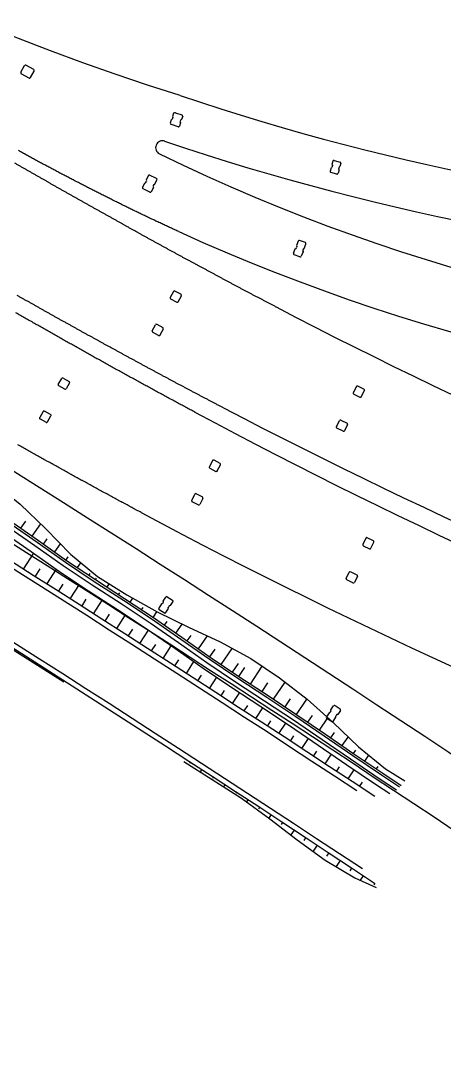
# Model space of a CAD drawing. Header units: inches. Extents: x 499362 to 502582, y 2542122 to 2545349.
# Drawn here: x 500909.5 to 500971, y 2543562.7 to 2543711.2 of the extents above; entities that cross this region are included whole.
import ezdxf

# ---------------------------------------------------------------- set-up
doc = ezdxf.new("R2010")
doc.units = ezdxf.units.IN
doc.header["$MEASUREMENT"] = 0
doc.layers.add('0-段落划分', color=2, linetype='Continuous')
doc.layers.add('桥-立柱', color=5, linetype='Continuous')

# ---------------------------------------------------------------- blocks, each defined once
blk = doc.blocks.new('A$C035667EC')
at = {"layer": '桥-立柱', "color": 1, "linetype": 'Continuous'}
for p, q in [((500909.54, 2543703.65), (500910.08, 2543704.62)), ((500911.42, 2543704.04), (500910.28, 2543704.67)), ((500910.94, 2543702.88), (500911.48, 2543703.84)), ((500910.74, 2543702.82), (500909.6, 2543703.45)), ((500931.36, 2543696.78), (500931.2, 2543696.3)), ((500931.36, 2543696.78), (500931.49, 2543696.84)), ((500931.58, 2543697.12), (500931.49, 2543696.84)), ((500931.68, 2543697.72), (500931.52, 2543697.25)), ((500931.52, 2543697.25), (500931.58, 2543697.12)), ((500931.97, 2543697.79), (500932.91, 2543697.47)), ((500932.72, 2543696.74), (500932.62, 2543696.46)), ((500932.62, 2543696.46), (500932.69, 2543696.33)), ((500932.85, 2543696.8), (500932.72, 2543696.74)), ((500933.01, 2543697.28), (500932.85, 2543696.8)), ((500932.34, 2543695.76), (500931.39, 2543696.08)), ((500932.69, 2543696.33), (500932.53, 2543695.86)), ((500927.19, 2543686.95), (500927.5, 2543687.58)), ((500927.5, 2543687.58), (500927.63, 2543687.63)), ((500927.63, 2543687.63), (500927.7, 2543687.76)), ((500927.76, 2543687.9), (500927.7, 2543687.76)), ((500928.02, 2543688.66), (500927.72, 2543688.03)), ((500927.72, 2543688.03), (500927.76, 2543687.9)), ((500929.21, 2543688.25), (500928.22, 2543688.73)), ((500928.98, 2543687.42), (500929.28, 2543688.05)), ((500928.25, 2543686.27), (500927.26, 2543686.75)), ((500928.76, 2543686.97), (500928.45, 2543686.34)), ((500928.78, 2543687.24), (500928.71, 2543687.1)), ((500928.71, 2543687.1), (500928.76, 2543686.97)), ((500928.78, 2543687.24), (500928.84, 2543687.37)), ((500928.84, 2543687.37), (500928.98, 2543687.42)), ((500949.76, 2543679.18), (500949.51, 2543678.53)), ((500949.51, 2543678.53), (500949.57, 2543678.4)), ((500950.8, 2543678.95), (500949.96, 2543679.27)), ((500950.63, 2543678.1), (500950.88, 2543678.75)), ((500949.08, 2543677.41), (500949.33, 2543678.06)), ((500950.01, 2543676.89), (500949.17, 2543677.21)), ((500949.33, 2543678.06), (500949.46, 2543678.12)), ((500949.46, 2543678.12), (500949.52, 2543678.26)), ((500949.57, 2543678.4), (500949.52, 2543678.26)), ((500950.45, 2543677.63), (500950.2, 2543676.98)), ((500950.45, 2543677.9), (500950.4, 2543677.76)), ((500950.4, 2543677.76), (500950.45, 2543677.63)), ((500950.45, 2543677.9), (500950.5, 2543678.04)), ((500950.5, 2543678.04), (500950.63, 2543678.1)), ((500931.67, 2543671.88), (500931.2, 2543671)), ((500932.75, 2543671.47), (500931.88, 2543671.94)), ((500932.34, 2543670.38), (500932.82, 2543671.26)), ((500931.26, 2543670.8), (500932.14, 2543670.32)), ((500928.58, 2543666.17), (500929.05, 2543667.05)), ((500929.26, 2543667.11), (500930.13, 2543666.63)), ((500929.52, 2543665.49), (500928.64, 2543665.96)), ((500930.2, 2543666.43), (500929.72, 2543665.55)), ((500914.98, 2543658.39), (500915.47, 2543659.26)), ((500915.68, 2543659.32), (500916.55, 2543658.83)), ((500915.91, 2543657.7), (500915.04, 2543658.19)), ((500916.61, 2543658.63), (500916.12, 2543657.76)), ((500958.18, 2543658.09), (500957.73, 2543657.19)), ((500959.28, 2543657.71), (500958.38, 2543658.15)), ((500957.8, 2543656.99), (500958.7, 2543656.55)), ((500958.9, 2543656.61), (500959.34, 2543657.51)), ((500912.78, 2543654.47), (500912.29, 2543653.6)), ((500912.35, 2543653.39), (500913.22, 2543652.9)), ((500913.86, 2543654.04), (500912.99, 2543654.53)), ((500913.43, 2543652.96), (500913.92, 2543653.83)), ((500955.29, 2543652.26), (500955.73, 2543653.16)), ((500956.25, 2543651.62), (500955.36, 2543652.06)), ((500955.94, 2543653.23), (500956.83, 2543652.78)), ((500956.9, 2543652.58), (500956.45, 2543651.69)), ((500937.35, 2543647.35), (500936.88, 2543646.46)), ((500938.43, 2543646.95), (500937.55, 2543647.41)), ((500936.94, 2543646.26), (500937.83, 2543645.79)), ((500938.03, 2543645.86), (500938.5, 2543646.74)), ((500934.33, 2543641.59), (500934.79, 2543642.48)), ((500934.99, 2543642.54), (500935.88, 2543642.08)), ((500935.94, 2543641.87), (500935.48, 2543640.99)), ((500935.27, 2543640.92), (500934.39, 2543641.39)), ((500959.56, 2543636.1), (500959.12, 2543635.2)), ((500960.66, 2543635.74), (500959.76, 2543636.17)), ((500960.29, 2543634.64), (500960.73, 2543635.54)), ((500959.19, 2543635), (500960.09, 2543634.57)), ((500956.72, 2543630.26), (500957.16, 2543631.16)), ((500957.36, 2543631.23), (500958.26, 2543630.79)), ((500957.69, 2543629.62), (500956.79, 2543630.06)), ((500958.33, 2543630.59), (500957.89, 2543629.69)), ((500930.06, 2543626.59), (500929.92, 2543626.56)), ((500930.14, 2543626.71), (500930.06, 2543626.59)), ((500930.14, 2543626.71), (500930.22, 2543626.84)), ((500930.19, 2543626.98), (500930.57, 2543627.57)), ((500930.22, 2543626.84), (500930.19, 2543626.98)), ((500930.78, 2543627.61), (500931.54, 2543627.12)), ((500931.58, 2543626.92), (500931.2, 2543626.33)), ((500929.92, 2543626.56), (500929.55, 2543625.97)), ((500929.59, 2543625.76), (500930.35, 2543625.27)), ((500930.56, 2543625.32), (500930.93, 2543625.91)), ((500930.9, 2543626.05), (500930.98, 2543626.17)), ((500930.93, 2543625.91), (500930.9, 2543626.05)), ((500931.07, 2543626.3), (500930.98, 2543626.17)), ((500931.2, 2543626.33), (500931.07, 2543626.3)), ((500954.5, 2543611.21), (500954.88, 2543611.79)), ((500955.09, 2543611.83), (500955.84, 2543611.34)), ((500954.22, 2543610.79), (500953.84, 2543610.2)), ((500954.36, 2543610.82), (500954.22, 2543610.79)), ((500954.44, 2543610.94), (500954.36, 2543610.82)), ((500954.44, 2543610.94), (500954.52, 2543611.07)), ((500954.52, 2543611.07), (500954.5, 2543611.21)), ((500955.2, 2543610.27), (500955.28, 2543610.39)), ((500955.22, 2543610.13), (500955.2, 2543610.27)), ((500955.36, 2543610.52), (500955.28, 2543610.39)), ((500955.5, 2543610.55), (500955.36, 2543610.52)), ((500955.88, 2543611.13), (500955.5, 2543610.55)), ((500953.88, 2543610), (500954.63, 2543609.5)), ((500954.84, 2543609.54), (500955.22, 2543610.13))]:
    blk.add_line(p, q, dxfattribs=at)
at = {"layer": '桥-立柱', "color": 1, "ltscale": 10}
for p, q in [((500954.77, 2543690.76), (500954.64, 2543690.28)), ((500954.95, 2543690.87), (500955.82, 2543690.64)), ((500955.93, 2543690.46), (500955.8, 2543689.98)), ((500954.51, 2543689.8), (500954.39, 2543689.31)), ((500955.36, 2543688.9), (500954.49, 2543689.13)), ((500954.51, 2543689.8), (500954.63, 2543689.87)), ((500954.71, 2543690.16), (500954.63, 2543689.87)), ((500954.64, 2543690.28), (500954.71, 2543690.16)), ((500955.67, 2543689.49), (500955.55, 2543689.01)), ((500955.68, 2543689.9), (500955.6, 2543689.61)), ((500955.6, 2543689.61), (500955.67, 2543689.49)), ((500955.8, 2543689.98), (500955.68, 2543689.9))]:
    blk.add_line(p, q, dxfattribs=at)
at = {"layer": '桥-立柱', "color": 1, "linetype": 'Continuous'}
for centre, radius, start, end in [((500910.21, 2543704.54), 0.15, 60.8599, 150.8599), ((500911.35, 2543703.91), 0.15, 330.8599, 60.8599), ((500909.68, 2543703.58), 0.15, 150.8599, 240.8599), ((500910.81, 2543702.95), 0.15, 240.8599, 330.8599), ((500931.87, 2543697.54), 0.264, 68.7843, 135.8723), ((500932.86, 2543697.32), 0.15, 341.3645, 71.3645), ((500931.46, 2543696.33), 0.264, 186.8568, 253.9448), ((500932.39, 2543695.9), 0.15, 251.3645, 341.3645), ((500928.16, 2543688.6), 0.15, 64.1921, 154.1921), ((500929.15, 2543688.12), 0.15, 334.1921, 64.1921), ((500927.33, 2543686.88), 0.15, 154.1921, 244.1921), ((500928.32, 2543686.41), 0.15, 244.1921, 334.1921), ((500949.9, 2543679.13), 0.15, 69.0242, 159.0242), ((500950.74, 2543678.81), 0.15, 339.0242, 69.0242), ((500949.22, 2543677.35), 0.15, 159.0242, 249.0242), ((500950.06, 2543677.03), 0.15, 249.0242, 339.0242), ((500931.8, 2543671.81), 0.15, 61.5484, 151.5484), ((500932.68, 2543671.33), 0.15, 331.5484, 61.5484), ((500931.33, 2543670.93), 0.15, 151.5484, 241.5484), ((500932.21, 2543670.45), 0.15, 241.5484, 331.5484), ((500929.18, 2543666.97), 0.15, 61.5484, 151.5484), ((500928.71, 2543666.09), 0.15, 151.5484, 241.5484), ((500929.59, 2543665.62), 0.15, 241.5484, 331.5484), ((500930.06, 2543666.5), 0.15, 331.5484, 61.5484), ((500915.6, 2543659.19), 0.15, 60.6962, 150.6962), ((500915.12, 2543658.32), 0.15, 150.6962, 240.6962), ((500915.99, 2543657.83), 0.15, 240.6962, 330.6962), ((500916.48, 2543658.7), 0.15, 330.6962, 60.6962), ((500958.31, 2543658.02), 0.15, 63.6143, 153.6143), ((500957.87, 2543657.12), 0.15, 153.6143, 243.6143), ((500958.76, 2543656.68), 0.15, 243.6143, 333.6143), ((500959.21, 2543657.58), 0.15, 333.6143, 63.6143), ((500912.42, 2543653.52), 0.15, 150.6962, 240.6962), ((500912.91, 2543654.4), 0.15, 60.6962, 150.6962), ((500913.78, 2543653.91), 0.15, 330.6962, 60.6962), ((500913.3, 2543653.03), 0.15, 240.6962, 330.6962), ((500955.42, 2543652.2), 0.15, 153.6143, 243.6143), ((500955.87, 2543653.09), 0.15, 63.6143, 153.6143), ((500956.77, 2543652.65), 0.15, 333.6143, 63.6143), ((500956.32, 2543651.75), 0.15, 243.6143, 333.6143), ((500937.48, 2543647.28), 0.15, 62.317, 152.317), ((500937.01, 2543646.39), 0.15, 152.317, 242.317), ((500938.36, 2543646.81), 0.15, 332.317, 62.317), ((500937.9, 2543645.93), 0.15, 242.317, 332.317), ((500934.46, 2543641.52), 0.15, 152.317, 242.317), ((500934.92, 2543642.41), 0.15, 62.317, 152.317), ((500935.81, 2543641.94), 0.15, 332.317, 62.317), ((500935.34, 2543641.06), 0.15, 242.317, 332.317), ((500959.69, 2543636.04), 0.15, 64.1087, 154.1087), ((500960.59, 2543635.6), 0.15, 334.1087, 64.1087), ((500959.26, 2543635.14), 0.15, 154.1087, 244.1087), ((500960.16, 2543634.7), 0.15, 244.1087, 334.1087), ((500957.29, 2543631.09), 0.15, 64.1087, 154.1087), ((500956.86, 2543630.19), 0.15, 154.1087, 244.1087), ((500957.76, 2543629.75), 0.15, 244.1087, 334.1087), ((500958.19, 2543630.65), 0.15, 334.1087, 64.1087), ((500930.7, 2543627.49), 0.15, 57.2678, 147.2678), ((500931.46, 2543627), 0.15, 327.2678, 57.2678), ((500929.67, 2543625.89), 0.15, 147.2678, 237.2678), ((500930.43, 2543625.4), 0.15, 237.2678, 327.2678), ((500955, 2543611.71), 0.15, 56.7436, 146.7436), ((500955.76, 2543611.22), 0.15, 326.7436, 56.7436), ((500953.96, 2543610.12), 0.15, 146.7436, 236.7436), ((500954.72, 2543609.63), 0.15, 236.7436, 326.7436)]:
    blk.add_arc(centre, radius, start, end, dxfattribs=at)
at = {"layer": '桥-立柱', "color": 1, "ltscale": 10}
for centre, start, end in [((500954.91, 2543690.73), 75.2933, 165.2933), ((500955.78, 2543690.5), 345.2933, 75.2933), ((500954.53, 2543689.28), 165.2933, 255.2933), ((500955.4, 2543689.05), 255.2933, 345.2933)]:
    blk.add_arc(centre, 0.15, start, end, dxfattribs=at)
blk = doc.blocks.new('A$C3A006F90')
at = {"layer": '0-段落划分', "color": 2, "linetype": 'Continuous'}
for p, q in [((500909.56, 2543637.54), (500910.27, 2543638.56)), ((500911.21, 2543636.4), (500912.44, 2543638.17)), ((500912.84, 2543635.25), (500913.37, 2543635.99)), ((500914.48, 2543634.1), (500915.3, 2543635.27)), ((500909.95, 2543631.59), (500911.43, 2543633.92)), ((500916.11, 2543632.95), (500916.42, 2543633.38)), ((500917.77, 2543631.83), (500918.25, 2543632.53)), ((500911.64, 2543630.52), (500912.36, 2543631.64)), ((500913.33, 2543629.45), (500914.71, 2543631.61)), ((500919.43, 2543630.71), (500919.61, 2543630.98)), ((500920.36, 2543630.09), (500920.5, 2543630.31)), ((500915.02, 2543628.37), (500915.69, 2543629.43)), ((500916.71, 2543627.3), (500918.03, 2543629.37)), ((500922.04, 2543629), (500922.35, 2543629.48)), ((500923.72, 2543627.92), (500923.88, 2543628.17)), ((500918.39, 2543626.22), (500919.04, 2543627.24)), ((500920.08, 2543625.15), (500921.37, 2543627.17)), ((500925.4, 2543626.83), (500925.78, 2543627.4)), ((500921.76, 2543624.07), (500922.41, 2543625.08)), ((500927.06, 2543625.72), (500927.3, 2543626.07)), ((500928.73, 2543624.61), (500929.28, 2543625.44)), ((500923.45, 2543622.99), (500924.73, 2543624.99)), ((500930.38, 2543623.48), (500930.74, 2543624.01)), ((500932.02, 2543622.34), (500932.93, 2543623.66)), ((500925.13, 2543621.91), (500925.76, 2543622.9)), ((500926.81, 2543620.83), (500928.06, 2543622.77)), ((500928.5, 2543619.75), (500929.1, 2543620.69)), ((500933.66, 2543621.2), (500934.22, 2543621.99)), ((500935.3, 2543620.05), (500936.62, 2543621.93)), ((500930.18, 2543618.66), (500931.36, 2543620.49)), ((500936.94, 2543618.9), (500937.7, 2543619.99)), ((500938.6, 2543617.78), (500940.18, 2543620.12)), ((500931.86, 2543617.58), (500932.43, 2543618.46)), ((500933.54, 2543616.5), (500934.64, 2543618.2)), ((500940.25, 2543616.66), (500941.1, 2543617.91)), ((500935.22, 2543615.41), (500935.75, 2543616.23)), ((500941.17, 2543616.04), (500942.02, 2543617.34)), ((500942.85, 2543614.95), (500944.53, 2543617.53)), ((500936.9, 2543614.32), (500937.94, 2543615.93)), ((500944.52, 2543613.85), (500945.36, 2543615.14)), ((500946.19, 2543612.75), (500947.84, 2543615.23)), ((500938.57, 2543613.23), (500939.09, 2543614.02)), ((500940.25, 2543612.14), (500941.27, 2543613.71)), ((500941.93, 2543611.05), (500942.44, 2543611.84)), ((500947.86, 2543611.64), (500948.64, 2543612.82)), ((500949.52, 2543610.54), (500951.01, 2543612.78)), ((500943.6, 2543609.96), (500944.62, 2543611.52)), ((500951.17, 2543609.41), (500951.85, 2543610.41)), ((500945.28, 2543608.87), (500945.78, 2543609.64)), ((500946.95, 2543607.78), (500947.95, 2543609.3)), ((500952.83, 2543608.28), (500954.03, 2543610.05)), ((500948.63, 2543606.68), (500949.12, 2543607.43)), ((500954.48, 2543607.15), (500955, 2543607.91)), ((500956.12, 2543606.02), (500956.99, 2543607.27)), ((500950.3, 2543605.59), (500951.26, 2543607.05)), ((500951.97, 2543604.49), (500952.44, 2543605.21)), ((500953.64, 2543603.39), (500954.56, 2543604.79)), ((500957.77, 2543604.89), (500958.11, 2543605.38)), ((500959.43, 2543603.77), (500960, 2543604.62)), ((500934.09, 2543603.63), (500933.98, 2543603.46)), ((500955.32, 2543602.29), (500955.76, 2543602.97)), ((500961.09, 2543602.65), (500961.33, 2543603)), ((500935.77, 2543602.54), (500935.55, 2543602.21)), ((500937.44, 2543601.44), (500937.34, 2543601.28)), ((500956.99, 2543601.19), (500957.87, 2543602.53)), ((500939.12, 2543600.35), (500938.92, 2543600.05)), ((500958.66, 2543600.09), (500959.09, 2543600.75)), ((500940.79, 2543599.26), (500940.7, 2543599.12)), ((500942.47, 2543598.16), (500942.27, 2543597.86)), ((500944.14, 2543597.07), (500944.02, 2543596.88)), ((500945.81, 2543595.97), (500945.52, 2543595.53)), ((500947.49, 2543594.87), (500947.3, 2543594.59)), ((500949.16, 2543593.78), (500948.69, 2543593.07)), ((500950.83, 2543592.68), (500950.56, 2543592.27)), ((500952.5, 2543591.58), (500951.92, 2543590.7)), ((500954.17, 2543590.47), (500953.85, 2543590)), ((500955.84, 2543589.37), (500955.25, 2543588.49)), ((500957.5, 2543588.27), (500957.24, 2543587.87)), ((500959.17, 2543587.16), (500958.74, 2543586.52)), ((500960.84, 2543586.06), (500960.71, 2543585.86))]:
    blk.add_line(p, q, dxfattribs=at)
at = {"layer": '0-段落划分', "color": 2}
blk.add_line((500895.51, 2543628.12), (500915.77, 2543615.26), dxfattribs=at)
at = {"layer": '0-段落划分', "color": 2, "flags": 128}
blk.add_lwpolyline([(500932.65, 2543700.3), (500927.92, 2543701.81), (500923.21, 2543703.39), (500918.52, 2543705.03), (500913.85, 2543706.75), (500909.21, 2543708.53), (500904.59, 2543710.38), (500899.99, 2543712.29), (500895.42, 2543714.27), (500890.87, 2543716.3), (500886.34, 2543718.39), (500881.83, 2543720.53), (500877.35, 2543722.72)], dxfattribs=at)
for points in [[(500946.56, 2543669.62, 0.000137), (500946.17, 2543669.82, 0.000135), (500945.78, 2543670.03, 0.000134), (500945.39, 2543670.23, 0.000133), (500945, 2543670.43, 0.000133), (500944.61, 2543670.64, 0.000132), (500944.22, 2543670.84, 0.000131), (500943.83, 2543671.05, 0.00013), (500943.44, 2543671.25, 0.00013), (500943.05, 2543671.46, 0.000129), (500942.66, 2543671.66, 0.000128), (500942.27, 2543671.87, 0.000128), (500941.88, 2543672.08, 0.000127), (500941.5, 2543672.28, 0.000126), (500941.11, 2543672.49, 0.000125), (500940.72, 2543672.7, 0.000125), (500940.33, 2543672.9, 0.000124), (500939.94, 2543673.11, 0.000124), (500939.55, 2543673.32, 0.000125), (500939.16, 2543673.53, 0.000124), (500938.77, 2543673.73, 0.000123), (500938.38, 2543673.94, 0.000122), (500938, 2543674.15, 0.000122), (500937.61, 2543674.36, 0.000121), (500937.22, 2543674.57, 0.00012), (500936.83, 2543674.78, 0.000119), (500936.44, 2543674.99, 0.000118), (500936.06, 2543675.19, 0.000118), (500935.67, 2543675.4, 0.000117), (500935.28, 2543675.61, 0.000116), (500934.89, 2543675.82, 0.000115), (500934.51, 2543676.03, 0.000115), (500934.12, 2543676.24, 0.000114), (500933.73, 2543676.45, 0.000113), (500933.34, 2543676.66, 0.000112), (500932.96, 2543676.87, 0.000111), (500932.57, 2543677.08, 0.000111), (500932.18, 2543677.3, 0.00011), (500931.8, 2543677.51, 0.000109), (500931.41, 2543677.72, 0.000108), (500931.02, 2543677.93, 0.000108), (500930.64, 2543678.14, 0.000107), (500930.25, 2543678.35, 0.000106), (500929.86, 2543678.57, 0.000105), (500929.48, 2543678.78, 0.000105), (500929.09, 2543678.99, 0.000104), (500928.7, 2543679.2, 0.000103), (500928.32, 2543679.42, 0.000102), (500927.93, 2543679.63, 0.000101), (500927.54, 2543679.84, 0.000101), (500927.16, 2543680.05, 0.0001), (500926.77, 2543680.27, 0.000099), (500926.39, 2543680.48, 0.000098), (500926, 2543680.7, 0.000098), (500925.61, 2543680.91, 0.000097), (500925.23, 2543681.12, 0.000096), (500924.84, 2543681.34, 0.000095), (500924.46, 2543681.55, 0.000095), (500924.07, 2543681.77, 0.000094), (500923.69, 2543681.98, 0.000093), (500923.3, 2543682.2, 0.000092), (500922.92, 2543682.41, 0.000091), (500922.53, 2543682.63, 0.000091), (500922.14, 2543682.84, 0.00009), (500921.76, 2543683.06, 0.000089), (500921.37, 2543683.27, 0.000088), (500920.99, 2543683.49, 0.000088), (500920.6, 2543683.71, 0.000087), (500920.22, 2543683.92, 0.000086), (500919.83, 2543684.14, 0.000085), (500919.45, 2543684.35, 0.000084), (500919.06, 2543684.57, 0.000084), (500918.68, 2543684.79, 0.000083), (500918.29, 2543685, 0.000082), (500917.91, 2543685.22, 0.000081), (500917.53, 2543685.44, 0.000081), (500917.14, 2543685.66, 0.00008), (500916.76, 2543685.87, 0.000079), (500916.37, 2543686.09, 0.000078), (500915.99, 2543686.31, 0.000078), (500915.6, 2543686.53, 0.000077), (500915.22, 2543686.74, 0.000076), (500914.83, 2543686.96, 0.000075), (500914.45, 2543687.18, 0.000074), (500914.06, 2543687.4, 0.000074), (500913.68, 2543687.62, 0.000073), (500913.3, 2543687.84, 0.000072), (500912.91, 2543688.05, 0.000071), (500912.53, 2543688.27, 0.000071), (500912.14, 2543688.49, 0.00007), (500911.76, 2543688.71, 0.000069), (500911.38, 2543688.93, 0.000068), (500910.99, 2543689.15, 0.000068), (500910.61, 2543689.37, 0.000067), (500910.22, 2543689.59, 0.000066), (500909.84, 2543689.81, 0.000065), (500909.46, 2543690.03, 0.000064), (500909.07, 2543690.25, 0.000064), (500908.69, 2543690.47, 0.000063)], [(500932.46, 2543680.55, 0.000298), (500932.15, 2543680.68, 0.000297), (500931.85, 2543680.82, 0.000296), (500931.55, 2543680.96, 0.000294), (500931.24, 2543681.1, 0.000292), (500930.94, 2543681.24, 0.000291), (500930.64, 2543681.38, 0.000289), (500930.33, 2543681.53, 0.000287), (500930.03, 2543681.67, 0.000286), (500929.73, 2543681.81, 0.000284), (500929.42, 2543681.95, 0.000282), (500929.12, 2543682.09, 0.00028), (500928.82, 2543682.24, 0.000279), (500928.52, 2543682.38, 0.000277), (500928.21, 2543682.52, 0.000275), (500927.91, 2543682.67, 0.000274), (500927.61, 2543682.81, 0.000272), (500927.31, 2543682.95, 0.00027), (500927.01, 2543683.1, 0.000269), (500926.71, 2543683.24, 0.000267), (500926.4, 2543683.39, 0.000265), (500926.1, 2543683.53, 0.000264), (500925.8, 2543683.68, 0.000262), (500925.5, 2543683.83, 0.00026), (500925.2, 2543683.97, 0.000259), (500924.9, 2543684.12, 0.000257), (500924.6, 2543684.27, 0.000255), (500924.3, 2543684.41, 0.000254), (500924, 2543684.56, 0.000252), (500923.7, 2543684.71, 0.00025), (500923.4, 2543684.86, 0.000249), (500923.1, 2543685.01, 0.000247), (500922.8, 2543685.16, 0.000245), (500922.5, 2543685.31, 0.000244), (500922.2, 2543685.45, 0.000242), (500921.91, 2543685.6, 0.00024), (500921.61, 2543685.75, 0.000239), (500921.31, 2543685.9, 0.000237), (500921.01, 2543686.06, 0.000235), (500920.71, 2543686.21, 0.000234), (500920.41, 2543686.36, 0.000232), (500920.12, 2543686.51, 0.00023), (500919.82, 2543686.66, 0.000229), (500919.52, 2543686.81, 0.000227), (500919.22, 2543686.97, 0.000225), (500918.93, 2543687.12, 0.000224), (500918.63, 2543687.27, 0.000222), (500918.33, 2543687.42, 0.00022), (500918.03, 2543687.58, 0.000219), (500917.74, 2543687.73, 0.000217), (500917.44, 2543687.88, 0.000215), (500917.14, 2543688.04, 0.000214), (500916.85, 2543688.19, 0.000212), (500916.55, 2543688.35, 0.00021), (500916.25, 2543688.5, 0.000209), (500915.96, 2543688.66, 0.000207), (500915.66, 2543688.81, 0.000205), (500915.37, 2543688.97, 0.000204), (500915.07, 2543689.12, 0.000202), (500914.78, 2543689.28, 0.0002), (500914.48, 2543689.44, 0.000199), (500914.19, 2543689.59, 0.000197), (500913.89, 2543689.75, 0.000195), (500913.6, 2543689.91, 0.000194), (500913.3, 2543690.06, 0.000192), (500913.01, 2543690.22, 0.00019), (500912.71, 2543690.38, 0.000189), (500912.42, 2543690.54, 0.000187), (500912.12, 2543690.69, 0.000185), (500911.83, 2543690.85, 0.000184), (500911.53, 2543691.01, 0.000182), (500911.24, 2543691.17, 0.00018), (500910.95, 2543691.33, 0.000178), (500910.65, 2543691.49, 0.000177), (500910.36, 2543691.65, 0.000175), (500910.07, 2543691.81, 0.000174), (500909.77, 2543691.97, 0.000172), (500909.48, 2543692.13, 0.00017), (500909.19, 2543692.29, 0.000169)], [(500938.92, 2543654.99, 0.00014), (500938.53, 2543655.2, 0.000141), (500938.13, 2543655.41, 0.00014), (500937.73, 2543655.61, 0.000139), (500937.33, 2543655.82, 0.000138), (500936.94, 2543656.03, 0.000137), (500936.54, 2543656.24, 0.000137), (500936.14, 2543656.45, 0.000136), (500935.74, 2543656.66, 0.000135), (500935.35, 2543656.87, 0.000134), (500934.95, 2543657.08, 0.000133), (500934.55, 2543657.29, 0.000133), (500934.16, 2543657.5, 0.000132), (500933.76, 2543657.71, 0.000131), (500933.36, 2543657.92, 0.00013), (500932.97, 2543658.13, 0.000129), (500932.57, 2543658.34, 0.000129), (500932.18, 2543658.55, 0.000127), (500931.78, 2543658.76, 0.000125), (500931.39, 2543658.97, 0.000124), (500930.99, 2543659.18, 0.000123), (500930.6, 2543659.4, 0.000122), (500930.2, 2543659.61, 0.000122), (500929.81, 2543659.82, 0.000121), (500929.41, 2543660.03, 0.00012), (500929.02, 2543660.24, 0.000119), (500928.62, 2543660.46, 0.000118), (500928.23, 2543660.67, 0.000118), (500927.83, 2543660.88, 0.000117), (500927.44, 2543661.1, 0.000116), (500927.04, 2543661.31, 0.000115), (500926.65, 2543661.52, 0.000115), (500926.26, 2543661.74, 0.000114), (500925.86, 2543661.95, 0.000113), (500925.47, 2543662.16, 0.000112), (500925.07, 2543662.38, 0.000111), (500924.68, 2543662.59, 0.000111), (500924.29, 2543662.81, 0.00011), (500923.89, 2543663.02, 0.000109), (500923.5, 2543663.24, 0.000108), (500923.11, 2543663.45, 0.000108), (500922.72, 2543663.67, 0.000107), (500922.32, 2543663.88, 0.000106), (500921.93, 2543664.1, 0.000105), (500921.54, 2543664.31, 0.000105), (500921.14, 2543664.53, 0.000104), (500920.75, 2543664.75, 0.000103), (500920.36, 2543664.96, 0.000102), (500919.97, 2543665.18, 0.000101), (500919.58, 2543665.39, 0.000101), (500919.18, 2543665.61, 0.0001), (500918.79, 2543665.83, 0.000099), (500918.4, 2543666.04, 0.000098), (500918.01, 2543666.26, 0.000098), (500917.62, 2543666.48, 0.000097), (500917.23, 2543666.7, 0.000096), (500916.83, 2543666.91, 0.000095), (500916.44, 2543667.13, 0.000095), (500916.05, 2543667.35, 0.000094), (500915.66, 2543667.57, 0.000093), (500915.27, 2543667.78, 0.000092), (500914.88, 2543668, 0.000091), (500914.49, 2543668.22, 0.000091), (500914.1, 2543668.44, 0.00009), (500913.71, 2543668.66, 0.000089), (500913.32, 2543668.87, 0.000088), (500912.93, 2543669.09, 0.000088), (500912.54, 2543669.31, 0.000087), (500912.15, 2543669.53, 0.000086), (500911.76, 2543669.75, 0.000085), (500911.37, 2543669.97, 0.000084), (500910.98, 2543670.19, 0.000084), (500910.59, 2543670.41, 0.000083), (500910.2, 2543670.63, 0.000082), (500909.81, 2543670.85, 0.000081), (500909.42, 2543671.07, 0.000081), (500909.03, 2543671.29, 0.00008)], [(500934.79, 2543654.36, 0.000121), (500934.45, 2543654.55, 0.000121), (500934.11, 2543654.73, 0.00012), (500933.77, 2543654.91, 0.000119), (500933.43, 2543655.09, 0.000118), (500933.09, 2543655.27, 0.000118), (500932.75, 2543655.46, 0.000117), (500932.41, 2543655.64, 0.000116), (500932.08, 2543655.82, 0.000116), (500931.74, 2543656, 0.000115), (500931.4, 2543656.19, 0.000114), (500931.06, 2543656.37, 0.000114), (500930.72, 2543656.55, 0.000113), (500930.38, 2543656.74, 0.000112), (500930.04, 2543656.92, 0.000112), (500929.7, 2543657.11, 0.000111), (500929.37, 2543657.29, 0.00011), (500929.03, 2543657.47, 0.00011), (500928.69, 2543657.66, 0.000109), (500928.35, 2543657.84, 0.000108), (500928.01, 2543658.03, 0.000108), (500927.68, 2543658.21, 0.000107), (500927.34, 2543658.4, 0.000106), (500927, 2543658.58, 0.000106), (500926.66, 2543658.77, 0.000105), (500926.32, 2543658.95, 0.000104), (500925.99, 2543659.14, 0.000104), (500925.65, 2543659.33, 0.000103), (500925.31, 2543659.51, 0.000102), (500924.97, 2543659.7, 0.000102), (500924.64, 2543659.88, 0.000101), (500924.3, 2543660.07, 0.0001), (500923.96, 2543660.26, 0.0001), (500923.62, 2543660.44, 0.000099), (500923.29, 2543660.63, 0.000098), (500922.95, 2543660.82, 0.000098), (500922.61, 2543661, 0.000097), (500922.27, 2543661.19, 0.000096), (500921.94, 2543661.38, 0.000096), (500921.6, 2543661.57, 0.000095), (500921.26, 2543661.75, 0.000094), (500920.93, 2543661.94, 0.000094), (500920.59, 2543662.13, 0.000093), (500920.25, 2543662.32, 0.000092), (500919.92, 2543662.51, 0.000091), (500919.58, 2543662.69, 0.000091), (500919.24, 2543662.88, 0.00009), (500918.91, 2543663.07, 0.000089), (500918.57, 2543663.26, 0.000089), (500918.23, 2543663.45, 0.000088), (500917.9, 2543663.64, 0.000087), (500917.56, 2543663.83, 0.000087), (500917.22, 2543664.02, 0.000086), (500916.89, 2543664.21, 0.000085), (500916.55, 2543664.4, 0.000085), (500916.21, 2543664.59, 0.000084), (500915.88, 2543664.78, 0.000083), (500915.54, 2543664.97, 0.000083), (500915.21, 2543665.16, 0.000082), (500914.87, 2543665.35, 0.000081), (500914.53, 2543665.54, 0.000081), (500914.2, 2543665.73, 0.00008), (500913.86, 2543665.92, 0.000079), (500913.53, 2543666.11, 0.000079), (500913.19, 2543666.3, 0.000078), (500912.85, 2543666.49, 0.000077), (500912.52, 2543666.68, 0.000077), (500912.18, 2543666.87, 0.000076), (500911.85, 2543667.06, 0.000075), (500911.51, 2543667.25, 0.000075), (500911.18, 2543667.45, 0.000074), (500910.84, 2543667.64, 0.000073), (500910.51, 2543667.83, 0.000073), (500910.17, 2543668.02, 0.000072), (500909.83, 2543668.21, 0.000071), (500909.5, 2543668.4, 0.000071), (500909.16, 2543668.6, 0.00007), (500908.83, 2543668.79, 0.000069)], [(500927.01, 2543639.81, 0.000121), (500926.67, 2543640, 0.000121), (500926.32, 2543640.18, 0.00012), (500925.97, 2543640.37, 0.000119), (500925.63, 2543640.55, 0.000118), (500925.28, 2543640.74, 0.000118), (500924.94, 2543640.92, 0.000117), (500924.59, 2543641.11, 0.000116), (500924.24, 2543641.3, 0.000116), (500923.9, 2543641.48, 0.000115), (500923.55, 2543641.67, 0.000114), (500923.21, 2543641.86, 0.000114), (500922.86, 2543642.04, 0.000113), (500922.52, 2543642.23, 0.000112), (500922.17, 2543642.42, 0.000112), (500921.83, 2543642.61, 0.000111), (500921.48, 2543642.79, 0.00011), (500921.14, 2543642.98, 0.00011), (500920.79, 2543643.17, 0.000109), (500920.45, 2543643.36, 0.000108), (500920.1, 2543643.55, 0.000108), (500919.76, 2543643.73, 0.000107), (500919.42, 2543643.92, 0.000106), (500919.07, 2543644.11, 0.000106), (500918.73, 2543644.3, 0.000105), (500918.38, 2543644.49, 0.000104), (500918.04, 2543644.68, 0.000104), (500917.7, 2543644.87, 0.000103), (500917.35, 2543645.06, 0.000102), (500917.01, 2543645.25, 0.000102), (500916.67, 2543645.44, 0.000101), (500916.32, 2543645.63, 0.0001), (500915.98, 2543645.82, 0.0001), (500915.64, 2543646.01, 0.000099), (500915.29, 2543646.2, 0.000098), (500914.95, 2543646.39, 0.000098), (500914.61, 2543646.58, 0.000097), (500914.26, 2543646.77, 0.000096), (500913.92, 2543646.96, 0.000096), (500913.58, 2543647.15, 0.000095), (500913.24, 2543647.34, 0.000094), (500912.89, 2543647.53, 0.000094), (500912.55, 2543647.72, 0.000093), (500912.21, 2543647.91, 0.000092), (500911.87, 2543648.1, 0.000091), (500911.53, 2543648.29, 0.000091), (500911.18, 2543648.49, 0.00009), (500910.84, 2543648.68, 0.000089), (500910.5, 2543648.87, 0.000089), (500910.16, 2543649.06, 0.000088), (500909.82, 2543649.25, 0.000087), (500909.48, 2543649.44, 0.000087), (500909.13, 2543649.64, 0.000086)]]:
    blk.add_lwpolyline(points, format="xyb", dxfattribs=at)
at = {"layer": '0-段落划分', "color": 2, "linetype": 'Continuous', "flags": 128}
for points in [[(500901.29, 2543646.93), (500905.5, 2543644.17), (500909.46, 2543641.04), (500913.16, 2543637.48), (500916.75, 2543633.77), (500920.65, 2543630.54), (500920.65, 2543630.54)], [(500899.04, 2543643.34), (500903.28, 2543640.66), (500907.47, 2543637.89), (500911.6, 2543635.03), (500915.71, 2543632.13), (500919.88, 2543629.33), (500919.88, 2543629.33)], [(500899.04, 2543643.34), (500903.28, 2543640.66), (500907.47, 2543637.89), (500911.6, 2543635.03), (500915.71, 2543632.13), (500919.88, 2543629.33), (500919.88, 2543629.33)], [(500899.36, 2543643.85), (500903.6, 2543641.16), (500907.79, 2543638.39), (500911.92, 2543635.53), (500916.03, 2543632.64), (500920.2, 2543629.83), (500920.2, 2543629.83)], [(500899.36, 2543643.85), (500903.6, 2543641.16), (500907.79, 2543638.39), (500911.92, 2543635.53), (500916.03, 2543632.64), (500920.2, 2543629.83), (500920.2, 2543629.83)], [(500899.52, 2543644.1), (500903.76, 2543641.42), (500907.95, 2543638.65), (500912.09, 2543635.79), (500916.19, 2543632.89), (500920.36, 2543630.09), (500920.36, 2543630.09)], [(500898.51, 2543642.5), (500902.75, 2543639.81), (500906.94, 2543637.04), (500911.07, 2543634.18), (500915.17, 2543631.29), (500919.34, 2543628.48), (500919.34, 2543628.48)], [(500920.2, 2543629.83), (500924.42, 2543627.12), (500928.6, 2543624.34), (500932.74, 2543621.48), (500936.85, 2543618.6), (500941.01, 2543615.79), (500941.01, 2543615.79)], [(500920.2, 2543629.83), (500924.42, 2543627.12), (500928.6, 2543624.34), (500932.74, 2543621.48), (500936.85, 2543618.6), (500941.01, 2543615.79), (500941.01, 2543615.79)], [(500920.36, 2543630.09), (500924.58, 2543627.37), (500928.76, 2543624.59), (500932.9, 2543621.74), (500937.01, 2543618.85), (500941.17, 2543616.04), (500941.17, 2543616.04)], [(500920.65, 2543630.54), (500924.91, 2543627.88), (500929.3, 2543625.43), (500933.85, 2543623.21), (500938.45, 2543621.07), (500942.87, 2543618.65), (500942.87, 2543618.65)], [(500919.34, 2543628.48), (500923.56, 2543625.77), (500927.74, 2543622.99), (500931.87, 2543620.14), (500935.98, 2543617.26), (500940.14, 2543614.45), (500940.14, 2543614.45)], [(500919.88, 2543629.33), (500924.1, 2543626.61), (500928.28, 2543623.83), (500932.41, 2543620.98), (500936.52, 2543618.1), (500940.68, 2543615.29), (500940.68, 2543615.29)], [(500919.88, 2543629.33), (500924.1, 2543626.61), (500928.28, 2543623.83), (500932.41, 2543620.98), (500936.52, 2543618.1), (500940.68, 2543615.29), (500940.68, 2543615.29)], [(500942.87, 2543618.65), (500947.04, 2543615.85), (500951.03, 2543612.77), (500954.8, 2543609.36), (500958.49, 2543605.84), (500962.42, 2543602.67), (500962.42, 2543602.67)], [(500940.68, 2543615.29), (500944.88, 2543612.54), (500949.06, 2543609.76), (500953.21, 2543606.93), (500957.34, 2543604.09), (500961.5, 2543601.28), (500961.5, 2543601.28)], [(500940.68, 2543615.29), (500944.88, 2543612.54), (500949.06, 2543609.76), (500953.21, 2543606.93), (500957.34, 2543604.09), (500961.5, 2543601.28), (500961.5, 2543601.28)], [(500941.01, 2543615.79), (500945.21, 2543613.05), (500949.39, 2543610.26), (500953.54, 2543607.44), (500957.67, 2543604.59), (500961.83, 2543601.78), (500961.83, 2543601.78)], [(500941.01, 2543615.79), (500945.21, 2543613.05), (500949.39, 2543610.26), (500953.54, 2543607.44), (500957.67, 2543604.59), (500961.83, 2543601.78), (500961.83, 2543601.78)], [(500941.17, 2543616.04), (500945.38, 2543613.3), (500949.55, 2543610.51), (500953.7, 2543607.69), (500957.84, 2543604.84), (500962, 2543602.03), (500962, 2543602.03)], [(500940.14, 2543614.45), (500944.34, 2543611.71), (500948.51, 2543608.92), (500952.66, 2543606.1), (500956.79, 2543603.25), (500960.95, 2543600.45), (500960.95, 2543600.45)], [(500933.18, 2543603.74), (500937.28, 2543601.09), (500941.54, 2543598.39), (500945.66, 2543595.43), (500949.62, 2543592.35), (500953.67, 2543589.43), (500953.67, 2543589.43)], [(500961.83, 2543601.78), (500964.46, 2543600.03)], [(500961.83, 2543601.78), (500964.46, 2543600.03)], [(500962, 2543602.03), (500964.67, 2543600.25)], [(500962.42, 2543602.67), (500965.2, 2543600.94)], [(500960.95, 2543600.45), (500963.02, 2543599.07)], [(500961.5, 2543601.28), (500963.98, 2543599.63)], [(500953.67, 2543589.43), (500957.97, 2543586.87), (500961.07, 2543585.45)]]:
    blk.add_lwpolyline(points, dxfattribs=at)
at = {"layer": '0-段落划分', "color": 2}
for centre, radius, start, end in [((499218.53, 2540962.97), 3170.75, 56.28488, 61.09589), ((499218.53, 2540962.97), 3161.75, 52.92672, 61.09589), ((499218.53, 2540962.97), 3158.75, 56.58088, 61.09589), ((499218.53, 2540962.97), 3159.5, 56.53315, 61.09589), ((499218.53, 2540962.97), 3149.75, 56.45506, 61.09589), ((499218.53, 2540962.97), 3149, 56.40711, 61.09589), ((501044.26, 2544029.39), 347.5, 251.2649, 283.8413), ((500930.08, 2543692.72), 1, 71.2649, 243.9804), ((501044.26, 2544029.39), 354.5, 251.2649, 283.8413), ((501048.96, 2543936.26), 272, 243.9804, 294.5573), ((501048.96, 2543936.26), 281, 245.5058, 294.5573), ((501312.85, 2544371.55), 791.75, 242.44296, 257.13144), ((501312.85, 2544371.55), 808.25, 242.44296, 257.13144), ((501308.2, 2544352.52), 791.75, 241.85997, 257.13144), ((501308.2, 2544352.52), 808.25, 241.85997, 257.13144)]:
    blk.add_arc(centre, radius, start, end, dxfattribs=at)
at = {"layer": '0-段落划分', "color": 2, "linetype": 'Continuous'}
blk.add_blockref('A$C035667EC', (0, 0), dxfattribs=at)

msp = doc.modelspace()

# ---------------------------------------------------------------- block references
at = {"layer": '0-段落划分'}
msp.add_blockref('A$C3A006F90', (0, 0), dxfattribs=at)

doc.saveas('drawing.dxf')
